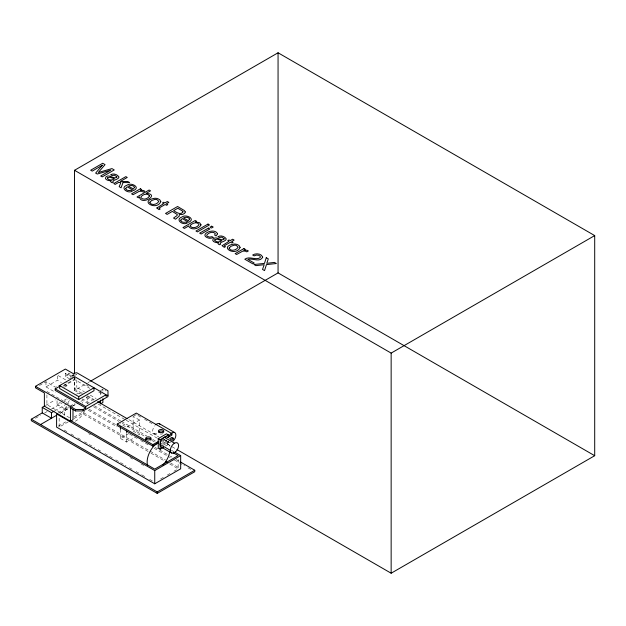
<?xml version="1.0" encoding="UTF-8"?>
<svg xmlns="http://www.w3.org/2000/svg" width="626" height="626" viewBox="0 0 626 626"><rect width="100%" height="100%" fill="white"/><g stroke="black" fill="none" stroke-linecap="round" stroke-linejoin="round"><path stroke-width="0.47" stroke-dasharray="3.13 2.35" d="M39.508 385.459L45.964 381.735L55.503 387.244L58.774 385.35M69.721 378.926L65.362 376.406L65.362 373.472L67.272 372.368M45.964 381.735L45.964 386.876L57.412 380.264L61.387 382.556M65.362 376.406L67.905 374.935L67.905 372.736M73.633 374.575L73.633 376.038L68.547 373.104L68.547 374.575L69.815 373.839M74.267 375.67L76.81 374.207L72.992 374.935L70.448 376.406L70.448 379.348M68.547 374.575L72.358 376.774L73.633 376.038M63.328 385.663L75.543 378.613M63.656 386.203L74.901 379.716L89.839 388.331M64.501 387.189L66.951 385.772L66.951 382.345M45.534 405.476L55.401 399.779M74.267 376.617L74.267 388.895L76.81 387.424L84.385 391.798M74.517 376.782L74.517 390.413L87.186 383.104M88.031 382.611L89.714 381.641M57.052 400.671L57.052 404.349L60.417 402.408M63.782 400.468L67.984 398.042M35.471 418.278L40.471 415.39M44.642 412.988L47.146 411.54M51.316 409.13L62.154 402.878M62.991 402.393L67.991 399.505M54.767 410.805L66.286 404.161M58.273 412.949L69.15 406.673M69.987 406.188L75.01 403.293M60.526 413.011L71.333 406.767M72.17 406.282L78.062 402.886M59.979 413.434L71.677 406.681M72.514 406.196L76.693 403.786M80.864 401.376L82.538 400.413L88.462 403.833M100.348 390.726L102.891 389.262L105.794 390.937M58.273 426.173L66.646 421.337M74.173 416.994L82.538 412.158L149.371 450.751M68.336 421.83L59.149 427.135L59.149 416.752M74.181 418.458L82.538 413.63L150.217 452.7M133.925 415.914L136.311 414.537M139.488 420.046L133.127 416.376L133.127 431.064L139.488 434.734L139.488 420.046L126.765 427.394L120.411 423.724M120.411 429.233L120.411 438.411L129.152 433.364M120.411 438.411L126.765 442.081L134.715 437.488M163.214 440.133L164.865 439.178M160.639 444.053L166.743 440.524M162.564 444.288L167.909 441.197M163.214 445.274L168.676 442.105M165.945 445.9L168.425 444.468L168.425 441.604M160.585 478.953L163.926 477.02M167.267 475.087L170.608 473.162M173.95 471.229L176.462 469.782M86.263 384.802L88.743 386.234M98.642 391.946L101.944 393.856M65.362 373.472L72.992 377.877L72.992 374.935M137.963 415.5L141.28 417.409M144.59 419.326L152.048 423.63M58.21 375.584L66.951 380.631M90.269 395.194L96.161 398.59M153.871 433.435L158.691 436.212M164.309 439.46L169.13 442.246M87.538 395.781L94.283 399.678M128.878 419.647L158.409 436.698M163.472 439.616L166 441.08M74.267 388.895L81.842 393.261M86.889 396.18L93.618 400.061M64.572 384.395L66.951 385.772M168.425 444.468L166.516 443.365L166.516 439.937M74.517 390.413L80.441 393.84M86.365 397.26L92.296 400.679M98.219 404.099L125.31 419.741M126.155 420.234L157.486 438.317M162.564 441.252L176.109 449.069M89.307 402.847L82.538 398.942L82.538 403.246M94.385 405.781L120.607 420.922M121.452 421.408L146.836 436.064M152.76 439.483L156.14 441.44M171.368 450.227L173.903 451.69M93.532 406.759L118.917 421.415M122.297 423.364L145.138 436.557M151.907 440.461L154.442 441.925M89.048 409.232L116.115 424.858M155.013 447.316L169.388 455.611M170.233 456.104L171.923 457.082M176.156 459.515L179.537 461.472M88.266 410.249L116.999 426.838M129.676 434.154L137.282 438.544M140.662 440.501L148.268 444.89M154.192 448.31L170.249 457.575M174.474 460.016L184.615 465.877M187.996 467.825L191.376 469.774M45.964 386.876L55.503 392.385M46.919 391.461L62.905 400.687M66.262 402.635L71.309 405.546M150.217 451.236L165.444 460.032M170.522 462.958L178.981 467.841M151.062 453.193L164.599 461.002M169.669 463.936L178.128 468.819L178.128 459.374M57.052 404.349L66.286 409.686L66.286 405.085M69.627 417.792L46.919 404.686L46.919 394.294M88.72 433.732L90.402 434.702M130.059 457.598L132.587 459.061M141.03 463.929L144.403 465.877M64.22 430.07L67.608 432.018M70.988 433.974L74.377 435.931M77.757 437.879L81.137 439.835M84.526 441.792L94.675 447.653M98.063 449.601L101.443 451.557M104.824 453.514L112.437 457.903M115.826 459.86L125.975 465.721M129.363 467.677L132.743 469.625M136.124 471.581L141.202 474.508M142.047 475.001L146.281 477.442M149.661 479.399L154.739 482.325M168.214 441.025L168.504 441.666A5.579 3.216 -60 0 0 170.898 442.402M126.765 433.818L126.765 442.081M102.891 389.262L102.891 391.148M100.348 391.673L100.348 396.391M76.81 379.872L76.81 387.424M72.358 375.303L72.358 376.774M57.412 375.976L57.412 380.264M86.678 397.033A16.19 9.351 -60 0 1 87.155 403.582M84.604 411.235A16.19 9.351 -60 0 1 75.308 421.235M64.478 415.335A16.19 9.351 -60 0 1 66.45 405.664M67.999 402.675A16.19 9.351 -60 0 1 69.4 400.554M76.482 394.153A16.19 9.351 -60 0 1 82.53 393.089M160.647 441.228A16.19 9.351 -60 0 1 169.771 446.197M163.018 433.638A2.7 1.557 0 0 1 159.2 433.638M150.733 440.657A2.7 1.557 0 0 1 150.303 440.978M168.284 441.009A5.845 3.373 -60 0 1 165.366 446.072M156.656 433.153A5.579 3.216 -60 0 1 152.846 431.979A5.579 3.216 -60 0 1 154.685 425.797"/><path stroke-width="0.94" d="M74.517 373.855L74.517 170.295L278.061 52.78L594.7 235.587L594.7 455.705L391.148 573.22L176.955 449.562M70.448 421.204L44.376 406.149L44.376 392.932L35.471 387.791L35.471 386.32L65.362 369.066L72.992 373.472L76.81 372.736L107.977 390.726L107.977 396.602L83.172 410.922L75.543 410.922L70.448 407.988L70.448 421.204L72.992 419.741L72.992 409.349M59.642 385.585L78.719 396.602L93.986 387.791L93.986 390.726L78.719 399.545L59.642 388.527L59.642 385.585L74.901 376.774L106.068 394.771L106.068 396.235L107.977 395.131M106.068 394.771L85.715 406.517L85.715 407.988L55.19 390.358L55.19 388.895L60.073 386.07M180.382 461.957L194.756 470.259L194.756 471.73L157.228 493.39L31.3 420.688L31.3 419.217L42.247 412.902L42.247 407.377L44.712 405.953M90.559 381.148L278.061 272.897L594.7 455.705M42.247 407.377L51.481 412.706L53.946 411.282M40.533 424.553L56.41 415.382M35.471 386.32L75.543 409.459L83.172 409.459L85.715 407.988M100.348 403.95L102.891 402.479L102.891 398.699M158.253 442.997L152.846 446.119L117.226 425.555L117.226 424.092L136.311 413.074L171.923 433.638L171.923 435.109L168.065 437.331M163.464 447.332L160.162 449.241L158.253 448.138L158.253 438.591L166.516 433.818L168.425 434.921L168.425 437.785M158.253 438.591L160.162 439.695L168.425 434.921M117.226 424.092L152.846 444.648L158.253 441.533M168.065 435.868L171.923 433.638M169.701 438.701L171.923 437.417L173.191 438.153L173.191 439.616L171.712 440.477M170.233 439.859L173.191 438.153M154.739 470.572L180.671 455.603L180.671 468.819L154.739 483.796L56.598 427.135L56.598 413.919L154.739 470.572L154.739 483.796M74.517 170.295L391.148 353.103L594.7 235.587M31.3 419.217L157.228 491.926L194.756 470.259M159.442 423.771L174.709 432.582M164.294 437.308L174.466 443.185M97.664 401.626L127.188 418.669M174.756 452.183L180.671 455.603M160.162 444.468L170.335 450.344M173.058 452.668L178.128 455.603L154.739 469.109L70.143 420.265M161.367 447.144L171.547 453.021M55.19 388.895L85.715 406.517M165.444 461.495L167.134 462.473M42.247 412.902L51.481 418.231L51.481 412.706M391.148 353.103L391.148 573.22M278.061 52.78L278.061 272.897M160.162 439.695L160.162 449.241M157.228 491.926L157.228 493.39M152.846 444.648L152.846 446.119M126.765 431.064L126.765 432.902M120.411 426.478L120.411 429.233M100.348 400.17L100.348 403.003M83.172 409.459L83.172 410.922M78.719 396.602L78.719 399.545M75.543 409.459L75.543 410.922M169.834 451.323A16.19 9.351 -60 0 1 162.963 465.102M147.564 465.392A16.19 9.351 -60 0 1 157.666 442.778M145.694 439.875A2.7 1.557 0 0 1 148.393 438.317A2.7 1.557 0 0 1 151.093 439.875M158.503 432.136A2.7 1.557 0 0 1 161.109 430.978A2.7 1.557 0 0 1 163.715 432.136M163.222 447.308A5.845 3.373 -60 0 1 161.015 441.072A5.845 3.373 -60 0 1 167.878 437.629M170.898 433.607A5.579 3.216 -60 0 1 175.734 434.037A5.579 3.216 -60 0 1 172.94 441.22M168.504 437.112A5.579 3.216 -60 0 1 169.13 435.806M155.639 424.796A5.579 3.216 -60 0 1 160.068 424.358M217.496 233.85L216.126 235.932L214.695 235.102L215.242 233.396C212.77 231.143 208.575 232.653 206.83 235.079A2.559 1.479 0 0 0 207.175 236.26L209.694 237.129L211.971 236.667L213.411 237.497L211.471 238.123A4.257 2.457 0 0 1 208.748 238.162C197.323 234.86 214.851 226.878 217.496 233.85M156.868 207.988L159.004 209.671L160.162 208.998L159.137 208.333L159.442 207.801L165.17 204.491L166.571 205.305L167.776 204.608L166.375 203.794L168.824 202.378L167.338 201.517L164.888 202.934L163.699 202.253L162.494 202.941L163.683 203.63L156.868 207.988M222.167 245.689L224.304 247.372L225.462 246.699L224.437 246.034L224.742 245.502L230.47 242.192L231.87 243.005L233.075 242.309L231.675 241.495L234.124 240.079L232.637 239.218L230.188 240.634L228.999 239.946L227.794 240.642L228.983 241.331L222.167 245.689M125.716 188.41C125.983 190.609 129.206 190.852 130.92 190.281L132.376 191.118C127.892 194.138 119.441 187.73 127.031 185.179C130.85 182.041 141.03 187.135 133.659 190.523L127.227 186.806L125.716 188.41M180.757 220.188C181.016 222.386 184.247 222.629 185.961 222.058L187.417 222.895C182.933 225.916 174.474 219.507 182.064 216.956C185.883 213.818 196.071 218.912 188.7 222.3L182.268 218.584L180.757 220.188M116.843 176.782L116.804 177.275C113.564 179.623 109.354 173.637 105.904 176.97C103.806 179.74 109.198 181.024 111.17 180.718L110.614 181.329L111.178 182.283L112.344 182.784L113.431 182.158C110.52 180.398 118.729 179.717 118.932 177.228L118.854 176.79C117.125 174.318 113.345 173.136 110.63 174.709L112.007 175.499L114.503 175.217L116.843 176.782M224.131 238.725L224.085 239.21C220.853 241.566 216.635 235.572 213.184 238.913C211.095 241.675 216.486 242.966 218.458 242.653L217.903 243.271L218.466 244.226L219.632 244.727L220.72 244.093C217.801 242.34 226.009 241.652 226.221 239.171L226.135 238.733C224.405 236.26 220.634 235.079 217.918 236.644L219.296 237.442L221.792 237.16L224.131 238.725M149.896 202.237L149.841 202.683C151.695 205.993 157.408 204.326 158.816 201.415L157.024 199.663A2.84 1.635 0 0 0 154.724 199.451L151.617 200.539L149.896 202.237M229.194 248.021L229.139 248.459C230.994 251.777 236.706 250.11 238.115 247.192L236.323 245.447A2.84 1.635 0 0 0 234.022 245.235L230.916 246.315L229.194 248.021M185.288 211.948L184.717 213.263L182.769 214.382L179.294 214.554L179.263 216.119L175.53 219.217L173.527 218.059L177.041 215.587L177.283 214.522L172.322 211.408L167.165 214.389L165.53 213.443L177.573 206.494L184.302 210.493L185.288 211.948M149.497 195.899C148.37 198.833 143.018 200.547 140.913 197.628L140.889 197.088C142.352 194.357 147.728 192.777 149.497 195.899M139.512 197.127C141.124 206.04 160.671 194.271 146.179 193.364L150.545 190.844L149.105 190.014L137.031 196.987L138.393 197.777L139.512 197.127M160.788 201.58C156.735 211.424 138.424 200.79 154.724 198.285A5.125 2.958 0 0 1 158.073 198.802L159.794 199.788L160.788 201.58M240.087 247.364C236.033 257.208 217.723 246.574 234.022 244.07A5.125 2.958 0 0 1 237.364 244.586L239.093 245.564L240.087 247.364M107.508 177.909L107.422 178.363C108.924 180.531 112.477 180.358 114.401 178.77L109.871 177.189L107.508 177.909M214.788 239.844L214.702 240.298C216.205 242.465 219.757 242.301 221.682 240.705L217.152 239.132L214.788 239.844M134.543 187.37L133.315 188.966L128.44 186.149C130.286 185.202 133.674 185.053 134.543 187.37M189.584 219.147L188.356 220.743L183.481 217.926C185.327 216.979 188.708 216.831 189.584 219.147M182.995 211.854C181.008 215.579 175.937 212.206 173.684 210.618L177.8 208.247L182.471 211.017L182.995 211.854M262.677 257.192C259.884 262.795 252.435 257.842 247.841 259.36L254.25 263.061L252.857 263.859L244.805 259.211C249.571 255.713 255.658 260.713 260.244 257.607L260.228 256.253L258.687 255.275L256.214 255.087L254.164 255.87L252.661 255.009C255.666 253.045 261.488 253.35 262.677 257.192M201.016 224.867C199.131 228.897 191.955 230.525 188.974 226.815L188.935 225.822L184.459 228.412L182.98 227.559L195.218 220.493L196.65 221.322L195.484 221.995L199.624 222.746L201.016 224.867M266.269 257.701L264.438 263.421L253.96 264.493L255.924 265.635L264.211 264.696L262.505 269.43L264.532 270.596L266.465 264.595L276.371 263.538L274.431 262.411L266.778 263.311L268.311 258.882L266.269 257.701M123.017 182.557L121.076 187.777L119.19 186.689L120.873 182.549L118.51 182.487L115.215 184.396L113.799 183.575L125.834 176.626L127.25 177.44L120.262 181.477L127.774 181.509L129.66 182.596L123.017 182.557M190.554 225.172L190.343 226.229C192.503 229.006 197.354 227.418 198.927 224.781L198.919 224.249C196.885 221.471 192.526 223.083 190.554 225.172M102.335 165.233L95.645 173.097L97.257 174.028L110.849 170.147L100.661 175.992L102.21 176.884L114.245 169.936L111.937 168.597L98.321 172.494L105.043 164.622L102.711 163.269L90.668 170.225L92.225 171.117L102.335 165.233M140.373 188.786L131.593 193.849L133.072 194.702L139.152 191.368L141.632 191.29L143.244 192.057L144.802 191.157L143.377 190.476L140.255 190.468L141.773 189.592L140.373 188.786M208.004 224.069L195.969 231.017L197.448 231.87L209.483 224.914L208.004 224.069M208.395 228.099L199.655 233.146L201.157 234.014L209.89 228.967L208.395 228.099M211.698 226.197L210.023 227.16L211.525 228.028L213.192 227.058L211.698 226.197M243.929 248.569L235.149 253.64L236.628 254.492L242.7 251.151L245.189 251.073L246.793 251.848L248.35 250.948L246.934 250.259L243.811 250.251L245.329 249.383L243.929 248.569M146.484 439.507A2.7 1.557 0 0 0 150.999 438.81A2.7 1.557 0 0 0 147.697 436.901A2.7 1.557 0 0 0 146.484 439.507M175.538 451.949A5.845 3.373 -60 0 0 177.393 442.895A5.845 3.373 -60 0 0 170.475 449.03A5.845 3.373 -60 0 0 175.538 451.949M159.2 432.167A2.7 1.557 0 0 0 163.715 431.47A2.7 1.557 0 0 0 160.412 429.561A2.7 1.557 0 0 0 159.2 432.167"/></g></svg>
